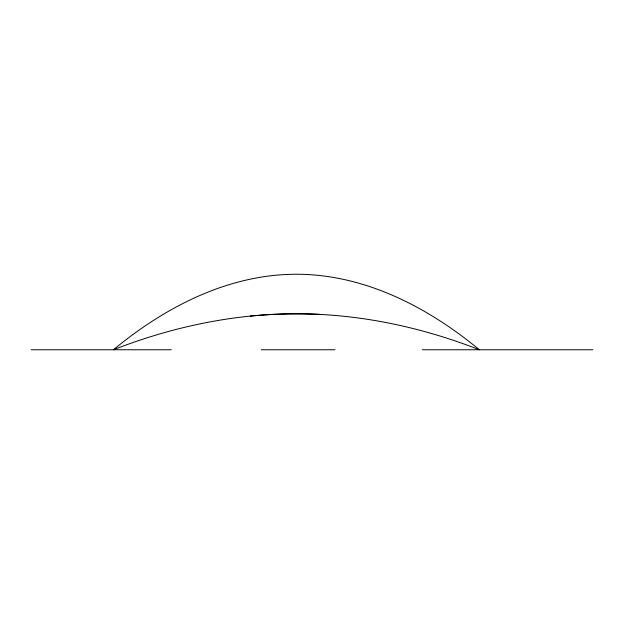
<?xml version="1.0" encoding="UTF-8"?>
<svg xmlns="http://www.w3.org/2000/svg" width="624" height="624" viewBox="0 0 624 624"><rect width="100%" height="100%" fill="white"/><g stroke="black" fill="none" stroke-linecap="round" stroke-linejoin="round"><path stroke-width="0.94" d="M250.653 316.064C203.619 320.783 157.443 332.561 113.451 349.752C164.861 307.156 228.251 274.248 296.384 274.248C364.525 274.248 427.916 307.156 479.318 349.752C428.236 329.745 374.119 317.148 319.254 314.379A459.397 448.063 -21.4 0 0 250.653 316.064A462.415 453.898 -25.2 0 1 319.254 314.379M31.2 349.752L171.288 349.752M261.23 349.752L335.018 349.752M422.323 349.752L592.8 349.752"/></g></svg>
